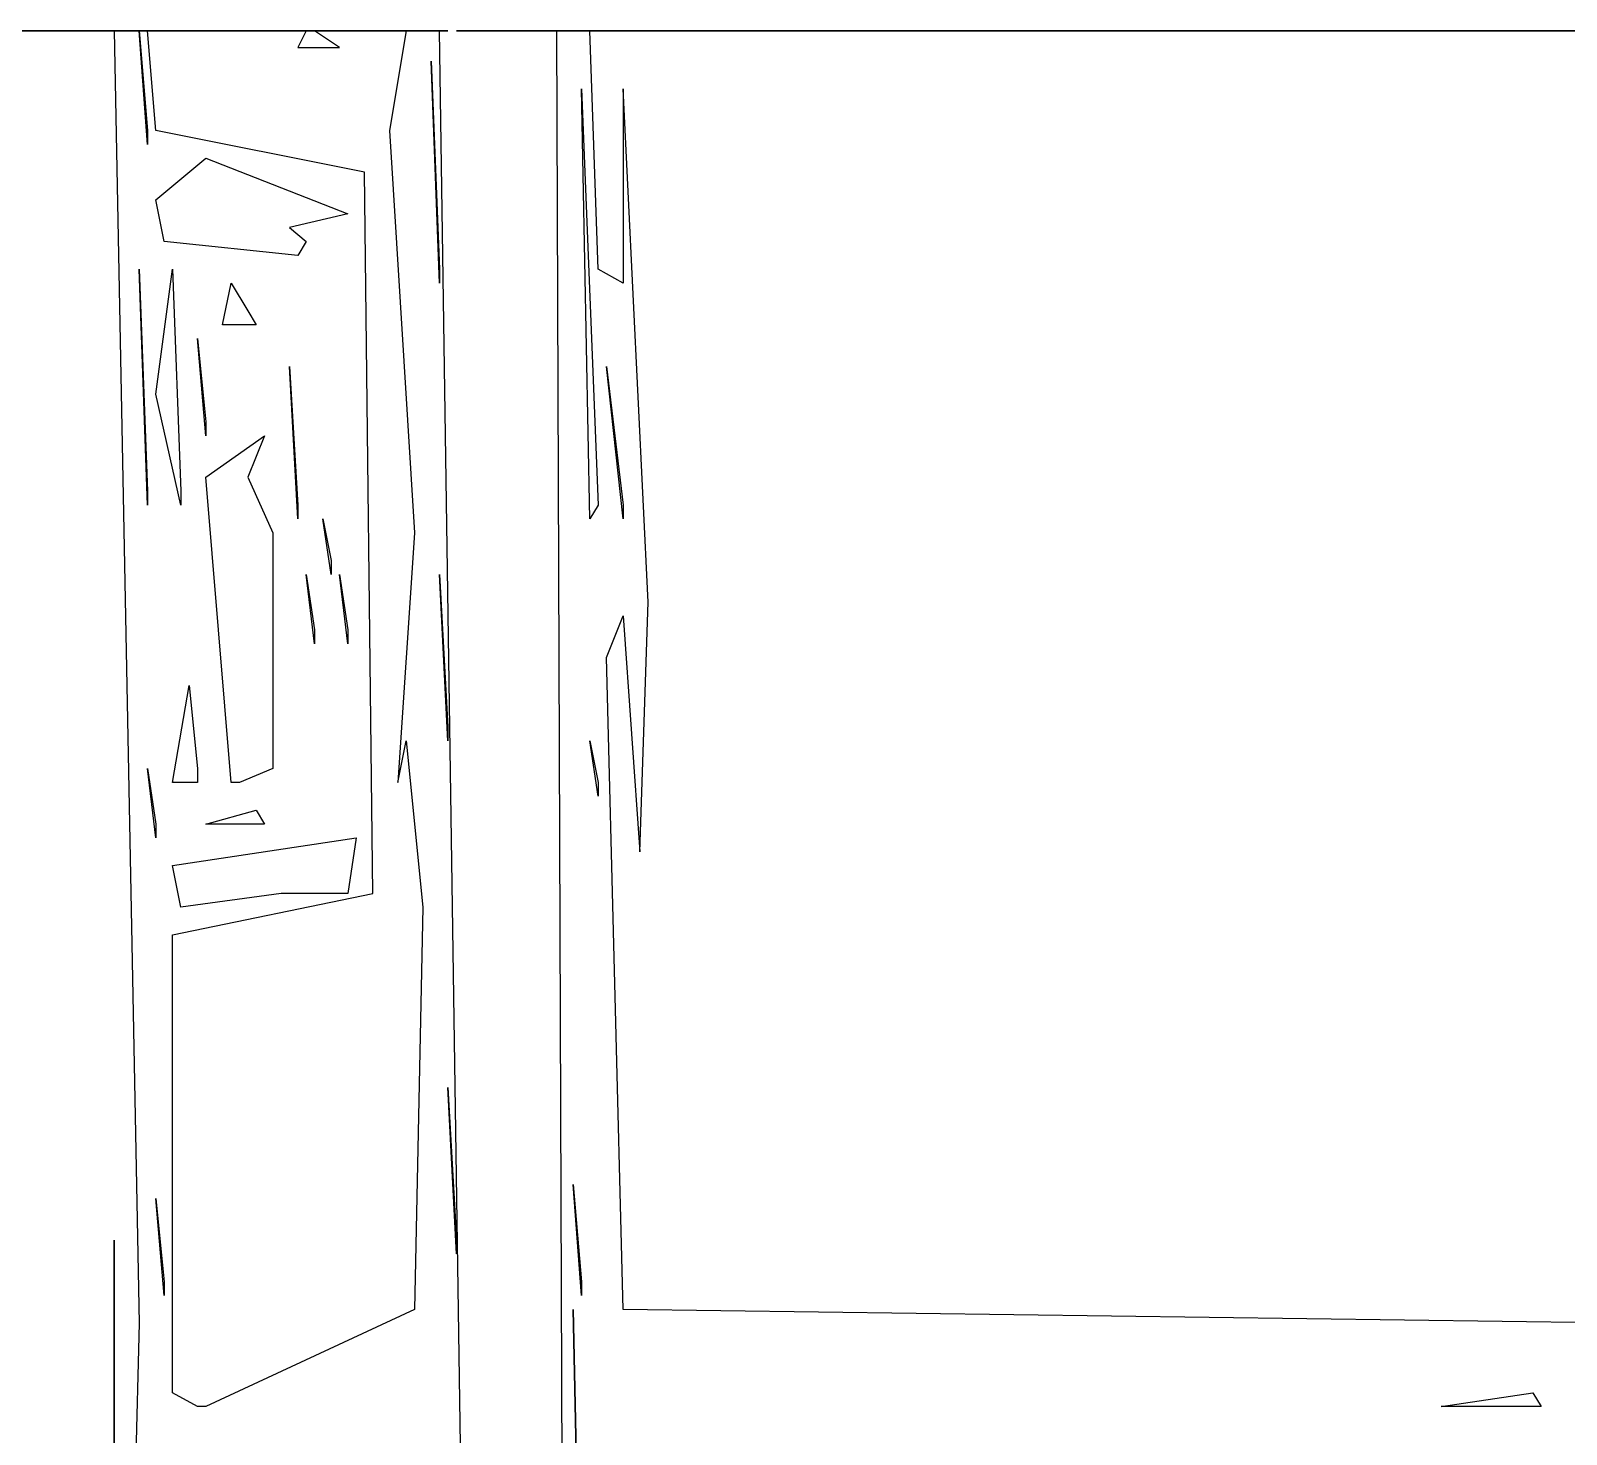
# Model space of a CAD drawing. Extents: x -11089 to 11068, y 2036 to 20000.
# Drawn here: x -6033 to -2040, y 16351 to 20000 of the extents above; entities that cross this region are included whole.
import ezdxf

# ---------------------------------------------------------------- set-up
doc = ezdxf.new("R2010")
doc.units = 0

msp = doc.modelspace()

# ---------------------------------------------------------------- linework, layer by layer
for p, q in [((-6206.5972, 20000, 3764.2857), (-5924.4792, 20000, 3764.2857)), ((-5859.375, 20000, 3776.1905), (-6119.7917, 20000, 3788.0952)), ((-6119.7917, 20000, 3788.0952), (-5837.6736, 20000, 3811.9048)), ((-5837.6736, 20000, 3811.9048), (-6119.7917, 20000, 3811.9048)), ((-5750.8681, 20000, 2157.1429), (-5989.5833, 20000, 2157.1429)), ((-5989.5833, 20000, 2157.1429), (-5837.6736, 20000, 2133.3333)), ((-5924.4792, 20000, 3764.2857), (-5859.375, 20000, 3776.1905)), ((-5772.5694, 20000, 4680.9524), (-5924.4792, 20000, 4692.8571)), ((-5924.4792, 20000, 4692.8571), (-5902.7778, 20000, 4680.9524)), ((-5815.9722, 20000, 3216.6667), (-5902.7778, 20000, 3145.2381)), ((-5902.7778, 20000, 3145.2381), (-5902.7778, 20000, 2978.5714)), ((-5902.7778, 20000, 2978.5714), (-5815.9722, 20000, 2740.4762)), ((-5902.7778, 20000, 4680.9524), (-5772.5694, 20000, 4680.9524)), ((-5815.9722, 20000, 2740.4762), (-5881.0764, 20000, 2728.5714)), ((-5881.0764, 20000, 2728.5714), (-5815.9722, 20000, 2276.1905)), ((-5794.2708, 20000, 3395.2381), (-5859.375, 20000, 3300)), ((-5859.375, 20000, 3300), (-5815.9722, 20000, 3216.6667)), ((-5794.2708, 20000, 2573.8095), (-5859.375, 20000, 2597.619)), ((-5859.375, 20000, 2597.619), (-5794.2708, 20000, 2585.7143)), ((-5837.6736, 20000, 2133.3333), (-5815.9722, 20000, 1930.9524)), ((-5772.5694, 20000, 2621.4286), (-5837.6736, 20000, 2633.3333)), ((-5837.6736, 20000, 2633.3333), (-5815.9722, 20000, 2680.9524)), ((-5815.9722, 20000, 1930.9524), (-5750.8681, 16639.4231)), ((-5815.9722, 20000, 2264.2857), (-5815.9722, 20000, 2526.1905)), ((-5815.9722, 20000, 2526.1905), (-5772.5694, 20000, 2550)), ((-5815.9722, 20000, 2276.1905), (-5815.9722, 20000, 2264.2857)), ((-5815.9722, 20000, 2680.9524), (-5772.5694, 20000, 2633.3333)), ((-5750.8681, 20000, 1788.0952), (-5794.2708, 20000, 1847.619)), ((-5794.2708, 20000, 1847.619), (-5772.5694, 20000, 2145.2381)), ((-5447.0486, 20000, 3407.1429), (-5794.2708, 20000, 3395.2381)), ((-5794.2708, 20000, 2585.7143), (-5794.2708, 20000, 2573.8095)), ((-5772.5694, 20000, 2145.2381), (-5707.4653, 20000, 1990.4762)), ((-5772.5694, 20000, 2550), (-5577.2569, 20000, 2490.4762)), ((-5772.5694, 20000, 2633.3333), (-5772.5694, 20000, 2621.4286)), ((-5685.7639, 20000, 2050), (-5750.8681, 20000, 2157.1429)), ((-5729.1667, 20000, 1811.9048), (-5750.8681, 20000, 1788.0952)), ((-5729.1667, 19704.3269), (-5750.8681, 20000, 1764.2857)), ((-5750.8681, 20000, 1764.2857), (-5729.1667, 19740.3846)), ((-5273.4375, 20000, 2157.1429), (-5750.8681, 20000, 2204.7619)), ((-5750.8681, 20000, 2204.7619), (-5425.3472, 20000, 2169.0476)), ((-5685.7639, 20000, 3335.7143), (-5750.8681, 20000, 3359.5238)), ((-5750.8681, 20000, 3359.5238), (-5685.7639, 20000, 3347.619)), ((-5707.4653, 19740.3846), (-5729.1667, 20000, 1811.9048)), ((-5577.2569, 20000, 2038.0952), (-5729.1667, 20000, 2038.0952)), ((-5729.1667, 20000, 2038.0952), (-5598.9583, 20000, 2050)), ((-5707.4653, 20000, 1990.4762), (-5425.3472, 20000, 1954.7619)), ((-4991.3194, 20000, 1966.6667), (-5685.7639, 20000, 2050)), ((-5685.7639, 20000, 3347.619), (-5685.7639, 20000, 3335.7143)), ((-5512.1528, 20000, 2561.9048), (-5664.0625, 20000, 2573.8095)), ((-5664.0625, 20000, 2573.8095), (-5533.8542, 20000, 2597.619)), ((-5555.5556, 20000, 2871.4286), (-5664.0625, 20000, 2907.1429)), ((-5664.0625, 20000, 2907.1429), (-5512.1528, 20000, 2895.2381)), ((-5555.5556, 20000, 3430.9524), (-5664.0625, 20000, 3466.6667)), ((-5664.0625, 20000, 3466.6667), (-5577.2569, 20000, 3442.8571)), ((-5316.8403, 20000, 3288.0952), (-5642.3611, 20000, 3347.619)), ((-5642.3611, 20000, 3347.619), (-5381.9444, 20000, 3347.619)), ((-5555.5556, 20000, 3085.7143), (-5642.3611, 20000, 3085.7143)), ((-5642.3611, 20000, 3085.7143), (-5620.6597, 20000, 3121.4286)), ((-5533.8542, 20000, 2597.619), (-5620.6597, 20000, 2609.5238)), ((-5620.6597, 20000, 2609.5238), (-5598.9583, 20000, 2645.2381)), ((-5555.5556, 20000, 2728.5714), (-5620.6597, 20000, 2788.0952)), ((-5620.6597, 20000, 2788.0952), (-5555.5556, 20000, 2800)), ((-5598.9583, 20000, 2811.9048), (-5620.6597, 20000, 2847.619)), ((-5620.6597, 20000, 2847.619), (-5533.8542, 20000, 2835.7143)), ((-5555.5556, 20000, 2942.8571), (-5620.6597, 20000, 2966.6667)), ((-5620.6597, 20000, 2966.6667), (-5577.2569, 20000, 3002.381)), ((-5620.6597, 20000, 3121.4286), (-5577.2569, 20000, 3097.619)), ((-5533.8542, 20000, 3133.3333), (-5620.6597, 20000, 3133.3333)), ((-5620.6597, 20000, 3133.3333), (-5598.9583, 20000, 3169.0476)), ((-5490.4514, 20000, 2014.2857), (-5598.9583, 20000, 2014.2857)), ((-5598.9583, 20000, 2014.2857), (-5512.1528, 20000, 2026.1905)), ((-5598.9583, 20000, 2050), (-5577.2569, 20000, 2038.0952)), ((-5381.9444, 20000, 2550), (-5598.9583, 20000, 2526.1905)), ((-5598.9583, 20000, 2526.1905), (-5512.1528, 20000, 2561.9048)), ((-5598.9583, 20000, 2645.2381), (-5468.75, 20000, 2633.3333)), ((-5512.1528, 20000, 2669.0476), (-5598.9583, 20000, 2692.8571)), ((-5598.9583, 20000, 2692.8571), (-5490.4514, 20000, 2680.9524)), ((-5533.8542, 20000, 2823.8095), (-5598.9583, 20000, 2811.9048)), ((-5598.9583, 20000, 3169.0476), (-5555.5556, 20000, 3145.2381)), ((-5577.2569, 20000, 2490.4762), (-5447.0486, 20000, 2502.381)), ((-5512.1528, 20000, 2895.2381), (-5577.2569, 20000, 2883.3333)), ((-5577.2569, 20000, 2883.3333), (-5555.5556, 20000, 2871.4286)), ((-5577.2569, 20000, 3002.381), (-5512.1528, 20000, 2990.4762)), ((-5577.2569, 20000, 3097.619), (-5555.5556, 20000, 3085.7143)), ((-5577.2569, 20000, 3442.8571), (-5555.5556, 20000, 3430.9524)), ((-5512.1528, 20000, 2740.4762), (-5555.5556, 20000, 2728.5714)), ((-5555.5556, 20000, 2800), (-5512.1528, 20000, 2752.381)), ((-5533.8542, 20000, 2954.7619), (-5555.5556, 20000, 2942.8571)), ((-5555.5556, 20000, 3145.2381), (-5533.8542, 20000, 3133.3333)), ((-5533.8542, 20000, 2835.7143), (-5533.8542, 20000, 2823.8095)), ((-5512.1528, 20000, 2990.4762), (-5533.8542, 20000, 2954.7619)), ((-5512.1528, 20000, 2026.1905), (-5490.4514, 20000, 2014.2857)), ((-5490.4514, 20000, 2680.9524), (-5512.1528, 20000, 2669.0476)), ((-5512.1528, 20000, 2752.381), (-5512.1528, 20000, 2740.4762)), ((-5468.75, 20000, 2633.3333), (-5468.75, 20000, 2585.7143)), ((-5468.75, 20000, 2585.7143), (-5403.6458, 20000, 2585.7143)), ((-5447.0486, 20000, 2502.381), (-5381.9444, 20000, 2550)), ((-5381.9444, 20000, 3347.619), (-5447.0486, 20000, 3407.1429)), ((-5425.3472, 20000, 1954.7619), (-5381.9444, 20000, 1895.2381)), ((-5425.3472, 20000, 2169.0476), (-5403.6458, 20000, 2157.1429)), ((-5403.6458, 20000, 2157.1429), (-5273.4375, 20000, 2157.1429)), ((-5403.6458, 20000, 2585.7143), (-5403.6458, 20000, 2680.9524)), ((-5403.6458, 20000, 2680.9524), (-5338.5417, 20000, 2704.7619)), ((-5338.5417, 20000, 2704.7619), (-5403.6458, 20000, 2871.4286)), ((-5403.6458, 20000, 2871.4286), (-5338.5417, 20000, 2895.2381)), ((-5251.7361, 20000, 3002.381), (-5403.6458, 20000, 3216.6667)), ((-5403.6458, 20000, 3216.6667), (-5403.6458, 20000, 3276.1905)), ((-5403.6458, 20000, 3276.1905), (-5316.8403, 20000, 3288.0952)), ((-5381.9444, 20000, 1895.2381), (-5316.8403, 20000, 1919.0476)), ((-5338.5417, 20000, 2895.2381), (-5360.2431, 20000, 3026.1905)), ((-5360.2431, 20000, 3026.1905), (-5316.8403, 20000, 3050)), ((-5316.8403, 20000, 1919.0476), (-5338.5417, 19956.7308)), ((-5316.8403, 20000, 3050), (-5273.4375, 20000, 2978.5714)), ((-5230.0347, 19956.7308), (-5295.1389, 20000, 1919.0476)), ((-5295.1389, 20000, 1919.0476), (-5121.5278, 20000, 1907.1429)), ((-5121.5278, 20000, 1954.7619), (-5273.4375, 20000, 1966.6667)), ((-5273.4375, 20000, 1966.6667), (-5186.6319, 20000, 1978.5714)), ((-5273.4375, 20000, 2978.5714), (-5251.7361, 20000, 3002.381)), ((-5273.4375, 20000, 2740.4762), (-5273.4375, 20000, 2883.3333)), ((-5273.4375, 20000, 2883.3333), (-5273.4375, 20000, 2752.381)), ((-5273.4375, 20000, 2752.381), (-5273.4375, 20000, 2740.4762)), ((-5251.7361, 20000, 2645.2381), (-5251.7361, 20000, 2704.7619)), ((-5251.7361, 20000, 2704.7619), (-5251.7361, 20000, 2657.1429)), ((-5251.7361, 20000, 2657.1429), (-5251.7361, 20000, 2645.2381)), ((-5056.4236, 20000, 2097.619), (-5230.0347, 20000, 2097.619)), ((-5230.0347, 20000, 2097.619), (-5121.5278, 20000, 2097.619)), ((-5186.6319, 20000, 1978.5714), (-5164.9306, 20000, 1966.6667)), ((-5164.9306, 20000, 1966.6667), (-5121.5278, 20000, 1954.7619)), ((-5013.0208, 20000, 1930.9524), (-5143.2292, 20000, 1942.8571)), ((-5143.2292, 20000, 1942.8571), (-5013.0208, 20000, 1942.8571)), ((-5121.5278, 20000, 1907.1429), (-5056.4236, 20000, 1800)), ((-5121.5278, 20000, 2097.619), (-5099.8264, 20000, 2085.7143)), ((-5056.4236, 20000, 1800), (-5099.8264, 19740.3846)), ((-5099.8264, 20000, 2085.7143), (-5056.4236, 20000, 2097.619)), ((-5078.125, 20000, 3835.7143), (-4947.9167, 20000, 3835.7143)), ((-4947.9167, 20000, 3871.4286), (-5078.125, 20000, 3847.619)), ((-5078.125, 20000, 3847.619), (-5078.125, 20000, 3835.7143)), ((-4991.3194, 20000, 1800), (-5013.0208, 20000, 1895.2381)), ((-5013.0208, 20000, 1895.2381), (-4991.3194, 20000, 1811.9048)), ((-5013.0208, 20000, 1942.8571), (-5013.0208, 20000, 1930.9524)), ((-4969.6181, 20000, 1883.3333), (-4991.3194, 20000, 1966.6667)), ((-4991.3194, 20000, 1811.9048), (-4991.3194, 20000, 1800)), ((-4861.1111, 12673.0769), (-4969.6181, 20000, 1883.3333)), ((-4947.9167, 20000, 3835.7143), (-4947.9167, 20000, 3871.4286)), ((-4709.2014, 20000, 3978.5714), (-4926.2153, 20000, 3990.4762)), ((-4926.2153, 20000, 3990.4762), (-4861.1111, 20000, 3990.4762)), ((-4427.0833, 20000, 3907.1429), (-4861.1111, 20000, 3883.3333)), ((-4861.1111, 20000, 3883.3333), (-4687.5, 20000, 3871.4286)), ((-4861.1111, 20000, 3990.4762), (-4839.4097, 20000, 3978.5714)), ((-4861.1111, 20000, 4014.2857), (-4730.9028, 20000, 4014.2857)), ((-4839.4097, 20000, 4014.2857), (-4861.1111, 20000, 4014.2857)), ((-4427.0833, 20000, 3883.3333), (-4839.4097, 20000, 3883.3333)), ((-4839.4097, 20000, 3883.3333), (-4427.0833, 20000, 3907.1429)), ((-4839.4097, 20000, 3978.5714), (-4709.2014, 20000, 3978.5714)), ((-4730.9028, 20000, 4014.2857), (-4839.4097, 20000, 4014.2857)), ((-4687.5, 20000, 3871.4286), (-4665.7986, 20000, 3859.5238)), ((-4644.0972, 20000, 1883.3333), (-4665.7986, 20000, 1954.7619)), ((-4665.7986, 20000, 1954.7619), (-4644.0972, 14079.3269)), ((-4665.7986, 20000, 3859.5238), (-4427.0833, 20000, 3883.3333)), ((-4622.3958, 20000, 1942.8571), (-4644.0972, 20000, 1883.3333)), ((-2625.8681, 20000, 1930.9524), (-4622.3958, 20000, 1942.8571)), ((-4600.6944, 20000, 1669.0476), (-4622.3958, 20000, 1823.8095)), ((-4622.3958, 20000, 1823.8095), (-4600.6944, 20000, 1680.9524)), ((-4600.6944, 20000, 1680.9524), (-4600.6944, 20000, 1669.0476)), ((-4600.6944, 20000, 1990.4762), (-4470.4861, 20000, 1990.4762)), ((-4470.4861, 20000, 1990.4762), (-4600.6944, 20000, 2002.381)), ((-4600.6944, 20000, 2002.381), (-4600.6944, 20000, 1990.4762)), ((-4557.2917, 19379.8077), (-4578.9931, 20000, 1871.4286)), ((-4578.9931, 20000, 1871.4286), (-1866.3194, 20000, 1871.4286)), ((-4557.2917, 20000, 2050), (-3689.2361, 20000, 2050)), ((-3689.2361, 20000, 2050), (-4557.2917, 20000, 2061.9048)), ((-4557.2917, 20000, 2061.9048), (-4557.2917, 20000, 2050)), ((-2690.9722, 20000, 1978.5714), (-3971.3542, 20000, 1990.4762)), ((-3971.3542, 20000, 1990.4762), (-3862.8472, 20000, 1990.4762)), ((-3862.8472, 20000, 1990.4762), (-3841.1458, 20000, 1978.5714)), ((-3841.1458, 20000, 1978.5714), (-2690.9722, 20000, 1978.5714)), ((-2994.7917, 20000, 2050), (-3689.2361, 20000, 2073.8095)), ((-3689.2361, 20000, 2073.8095), (-1562.5, 20000, 2038.0952)), ((-2387.1528, 20000, 1895.2381), (-3559.0278, 20000, 1907.1429)), ((-3559.0278, 20000, 1907.1429), (-2452.2569, 20000, 1919.0476)), ((-1692.7083, 20000, 2228.5714), (-3276.9097, 20000, 2240.4762)), ((-3276.9097, 20000, 2240.4762), (-3276.9097, 20000, 2204.7619)), ((-3276.9097, 20000, 2204.7619), (-2929.6875, 20000, 2180.9524)), ((-2430.5556, 20000, 2097.619), (-3125, 20000, 2097.619)), ((-3125, 20000, 2097.619), (-2864.5833, 20000, 2073.8095)), ((-2864.5833, 20000, 2073.8095), (-2994.7917, 20000, 2050)), ((-2929.6875, 20000, 2180.9524), (-2886.2847, 20000, 2133.3333)), ((-2799.4792, 20000, 2157.1429), (-2907.9861, 20000, 2157.1429)), ((-2907.9861, 20000, 2157.1429), (-2821.1806, 20000, 2169.0476)), ((-2799.4792, 20000, 2204.7619), (-2907.9861, 20000, 2204.7619)), ((-2907.9861, 20000, 2204.7619), (-2821.1806, 20000, 2216.6667)), ((-2886.2847, 20000, 2133.3333), (-2430.5556, 20000, 2097.619)), ((-2821.1806, 20000, 2169.0476), (-2799.4792, 20000, 2157.1429)), ((-2821.1806, 20000, 2216.6667), (-2799.4792, 20000, 2204.7619)), ((-2669.2708, 20000, 2133.3333), (-2777.7778, 20000, 2145.2381)), ((-2777.7778, 20000, 2145.2381), (-2690.9722, 20000, 2145.2381)), ((-2126.7361, 20000, 2121.4286), (-2777.7778, 20000, 2192.8571)), ((-2777.7778, 20000, 2192.8571), (-2170.1389, 20000, 2204.7619)), ((-2690.9722, 20000, 2145.2381), (-2669.2708, 20000, 2133.3333)), ((-2452.2569, 20000, 1919.0476), (-2625.8681, 20000, 1930.9524)), ((-2213.5417, 20000, 1907.1429), (-2408.8542, 20000, 1930.9524)), ((-2408.8542, 20000, 1930.9524), (-2322.0486, 20000, 1919.0476)), ((-2322.0486, 20000, 1919.0476), (-2387.1528, 20000, 1895.2381)), ((-2061.6319, 20000, 1942.8571), (-2213.5417, 20000, 1907.1429)), ((-2170.1389, 20000, 2204.7619), (-1584.2014, 20000, 2145.2381)), ((-1562.5, 20000, 2133.3333), (-2126.7361, 20000, 2121.4286)), ((-1822.9167, 20000, 1907.1429), (-2061.6319, 20000, 1942.8571)), ((-5338.5417, 19956.7308), (-5230.0347, 19956.7308)), ((-4969.6181, 19343.75), (-4991.3194, 19920.6731)), ((-4991.3194, 19920.6731), (-4969.6181, 19379.8077)), ((-4578.9931, 18730.7692), (-4600.6944, 19848.5577)), ((-4600.6944, 19848.5577), (-4557.2917, 18766.8269)), ((-4427.0833, 18514.4231), (-4492.1875, 19848.5577)), ((-4492.1875, 19848.5577), (-4492.1875, 19343.75)), ((-5729.1667, 19740.3846), (-5729.1667, 19704.3269)), ((-5164.9306, 19632.2115), (-5707.4653, 19740.3846)), ((-5099.8264, 19740.3846), (-5034.7222, 18694.7115)), ((-5707.4653, 19560.0962), (-5577.2569, 19668.2692)), ((-5577.2569, 19668.2692), (-5208.3333, 19524.0385)), ((-5143.2292, 17757.2115), (-5164.9306, 19632.2115)), ((-5685.7639, 19451.9231), (-5707.4653, 19560.0962)), ((-5208.3333, 19524.0385), (-5360.2431, 19487.9808)), ((-5360.2431, 19487.9808), (-5316.8403, 19451.9231)), ((-5338.5417, 19415.8654), (-5685.7639, 19451.9231)), ((-5316.8403, 19451.9231), (-5338.5417, 19415.8654)), ((-5729.1667, 18766.8269), (-5750.8681, 19379.8077)), ((-5750.8681, 19379.8077), (-5729.1667, 18802.8846)), ((-5707.4653, 19055.2885), (-5664.0625, 19379.8077)), ((-5664.0625, 19379.8077), (-5642.3611, 18802.8846)), ((-4969.6181, 19379.8077), (-4969.6181, 19343.75)), ((-4492.1875, 19343.75), (-4557.2917, 19379.8077)), ((-5533.8542, 19235.5769), (-5512.1528, 19343.75)), ((-5512.1528, 19343.75), (-5468.75, 19271.6346)), ((-5468.75, 19271.6346), (-5447.0486, 19235.5769)), ((-5447.0486, 19235.5769), (-5533.8542, 19235.5769)), ((-5577.2569, 18947.1154), (-5598.9583, 19199.5192)), ((-5598.9583, 19199.5192), (-5577.2569, 18983.1731)), ((-5338.5417, 18730.7692), (-5360.2431, 19127.4038)), ((-5360.2431, 19127.4038), (-5338.5417, 18766.8269)), ((-4492.1875, 18730.7692), (-4535.5903, 19127.4038)), ((-4535.5903, 19127.4038), (-4492.1875, 18766.8269)), ((-5642.3611, 18766.8269), (-5707.4653, 19055.2885)), ((-5577.2569, 18983.1731), (-5577.2569, 18947.1154)), ((-5577.2569, 18838.9423), (-5425.3472, 18947.1154)), ((-5425.3472, 18947.1154), (-5468.75, 18838.9423)), ((-5512.1528, 18045.6731), (-5577.2569, 18838.9423)), ((-5468.75, 18838.9423), (-5403.6458, 18694.7115)), ((-5729.1667, 18802.8846), (-5729.1667, 18766.8269)), ((-5642.3611, 18802.8846), (-5642.3611, 18766.8269)), ((-5338.5417, 18766.8269), (-5338.5417, 18730.7692)), ((-5251.7361, 18586.5385), (-5273.4375, 18730.7692)), ((-5273.4375, 18730.7692), (-5251.7361, 18622.5962)), ((-4557.2917, 18766.8269), (-4578.9931, 18730.7692)), ((-4492.1875, 18766.8269), (-4492.1875, 18730.7692)), ((-5403.6458, 18694.7115), (-5403.6458, 18081.7308)), ((-5034.7222, 18694.7115), (-5078.125, 18045.6731)), ((-5251.7361, 18622.5962), (-5251.7361, 18586.5385)), ((-5295.1389, 18406.25), (-5316.8403, 18586.5385)), ((-5316.8403, 18586.5385), (-5295.1389, 18442.3077)), ((-5208.3333, 18406.25), (-5230.0347, 18586.5385)), ((-5230.0347, 18586.5385), (-5208.3333, 18442.3077)), ((-4947.9167, 18153.8462), (-4969.6181, 18586.5385)), ((-4969.6181, 18586.5385), (-4947.9167, 18189.9038)), ((-4448.7847, 17865.3846), (-4427.0833, 18514.4231)), ((-4535.5903, 18370.1923), (-4492.1875, 18478.3654)), ((-4492.1875, 18478.3654), (-4448.7847, 17865.3846)), ((-5295.1389, 18442.3077), (-5295.1389, 18406.25)), ((-5208.3333, 18442.3077), (-5208.3333, 18406.25)), ((-4492.1875, 16675.4808), (-4535.5903, 18370.1923)), ((-5664.0625, 18045.6731), (-5620.6597, 18298.0769)), ((-5620.6597, 18298.0769), (-5598.9583, 18081.7308)), ((-4947.9167, 18189.9038), (-4947.9167, 18153.8462)), ((-5078.125, 18045.6731), (-5056.4236, 18153.8462)), ((-5056.4236, 18153.8462), (-5013.0208, 17721.1538)), ((-4557.2917, 18009.6154), (-4578.9931, 18153.8462)), ((-4578.9931, 18153.8462), (-4557.2917, 18045.6731)), ((-5707.4653, 17901.4423), (-5729.1667, 18081.7308)), ((-5729.1667, 18081.7308), (-5707.4653, 17937.5)), ((-5598.9583, 18081.7308), (-5598.9583, 18045.6731)), ((-5403.6458, 18081.7308), (-5490.4514, 18045.6731)), ((-5598.9583, 18045.6731), (-5664.0625, 18045.6731)), ((-5490.4514, 18045.6731), (-5512.1528, 18045.6731)), ((-4557.2917, 18045.6731), (-4557.2917, 18009.6154)), ((-5577.2569, 17937.5), (-5447.0486, 17973.5577)), ((-5447.0486, 17973.5577), (-5425.3472, 17937.5)), ((-5707.4653, 17937.5), (-5707.4653, 17901.4423)), ((-5425.3472, 17937.5), (-5577.2569, 17937.5)), ((-5664.0625, 17829.3269), (-5186.6319, 17901.4423)), ((-5186.6319, 17901.4423), (-5208.3333, 17757.2115)), ((-5642.3611, 17721.1538), (-5664.0625, 17829.3269)), ((-5664.0625, 17649.0385), (-5143.2292, 17757.2115)), ((-5381.9444, 17757.2115), (-5642.3611, 17721.1538)), ((-5360.2431, 17757.2115), (-5381.9444, 17757.2115)), ((-5208.3333, 17757.2115), (-5360.2431, 17757.2115)), ((-5013.0208, 17721.1538), (-5034.7222, 16675.4808)), ((-5664.0625, 16459.1346), (-5664.0625, 17649.0385)), ((-4926.2153, 16819.7115), (-4947.9167, 17252.4038)), ((-4947.9167, 17252.4038), (-4926.2153, 16855.7692)), ((-4600.6944, 16711.5385), (-4622.3958, 17000)), ((-4622.3958, 17000), (-4600.6944, 16747.5962)), ((-5685.7639, 16711.5385), (-5707.4653, 16963.9423)), ((-5707.4653, 16963.9423), (-5685.7639, 16747.5962)), ((-5815.9722, 16098.5577), (-5815.9722, 16855.7692)), ((-5815.9722, 16855.7692), (-5815.9722, 16134.6154)), ((-4926.2153, 16855.7692), (-4926.2153, 16819.7115)), ((-5685.7639, 16747.5962), (-5685.7639, 16711.5385)), ((-4600.6944, 16747.5962), (-4600.6944, 16711.5385)), ((-5034.7222, 16675.4808), (-5577.2569, 16423.0769)), ((-4600.6944, 15593.75), (-4622.3958, 16675.4808)), ((-4622.3958, 16675.4808), (-4600.6944, 15629.8077)), ((-1844.6181, 16639.4231), (-4492.1875, 16675.4808)), ((-5750.8681, 16639.4231), (-5772.5694, 15774.0385)), ((-5598.9583, 16423.0769), (-5664.0625, 16459.1346)), ((-2365.4514, 16423.0769), (-2126.7361, 16459.1346)), ((-2126.7361, 16459.1346), (-2105.0347, 16423.0769)), ((-5577.2569, 16423.0769), (-5598.9583, 16423.0769)), ((-2105.0347, 16423.0769), (-2365.4514, 16423.0769))]:
    msp.add_line(p, q)

doc.saveas('drawing.dxf')
